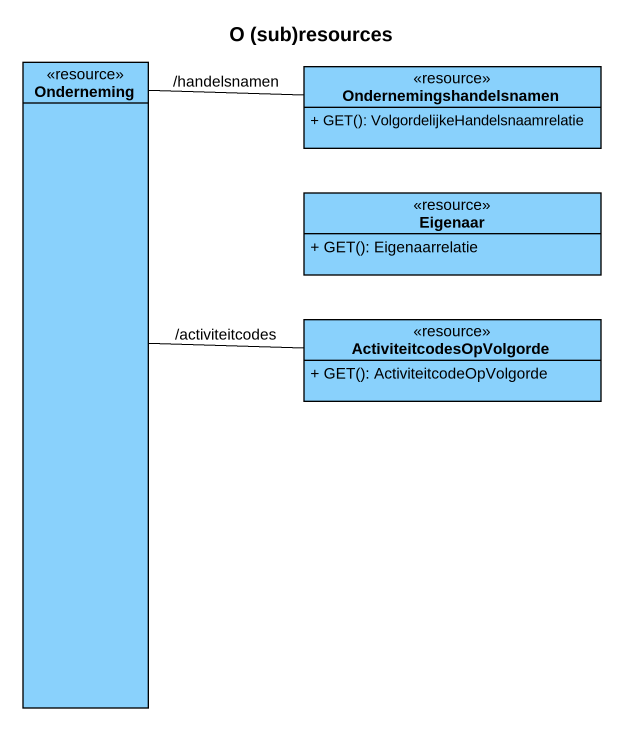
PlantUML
@startuml
title O (sub)resources
hide circle
hide empty members
skinparam classAttributeIconSize 0
class Onderneming <<resource>> #89D1FC
class Ondernemingshandelsnamen <<resource>> #89D1FC {
  + GET(): VolgordelijkeHandelsnaamrelatie
}
class Eigenaar <<resource>> #89D1FC {
  + GET(): Eigenaarrelatie
}
class ActiviteitcodesOpVolgorde <<resource>> #89D1FC {
  + GET(): ActiviteitcodeOpVolgorde
}
Onderneming -up- Ondernemingshandelsnamen : /handelsnamen
Onderneming -right- ActiviteitcodesOpVolgorde : /activiteitcodes
@enduml
